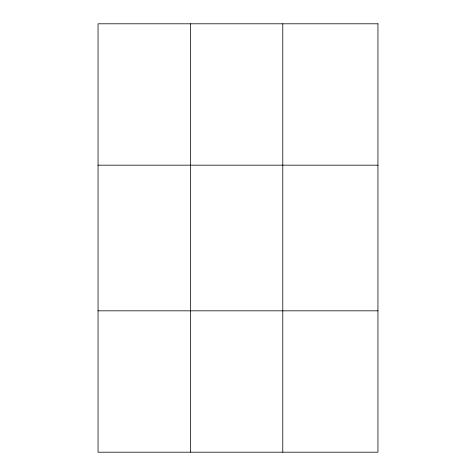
<?xml version="1.0" encoding="UTF-8"?>
<svg xmlns="http://www.w3.org/2000/svg" width="476" height="476" viewBox="0 0 476 476"><rect width="100%" height="100%" fill="white"/><g stroke="black" fill="none" stroke-linecap="round" stroke-linejoin="round"><path stroke-width="0.71" d="M190.418 452.2L190.418 23.8M282.786 452.2L282.786 23.8M98.05 165.172L377.95 165.172M98.05 310.828L377.95 310.828M377.95 23.8L377.95 452.2L98.05 452.2L98.05 23.8L377.95 23.8"/></g></svg>
